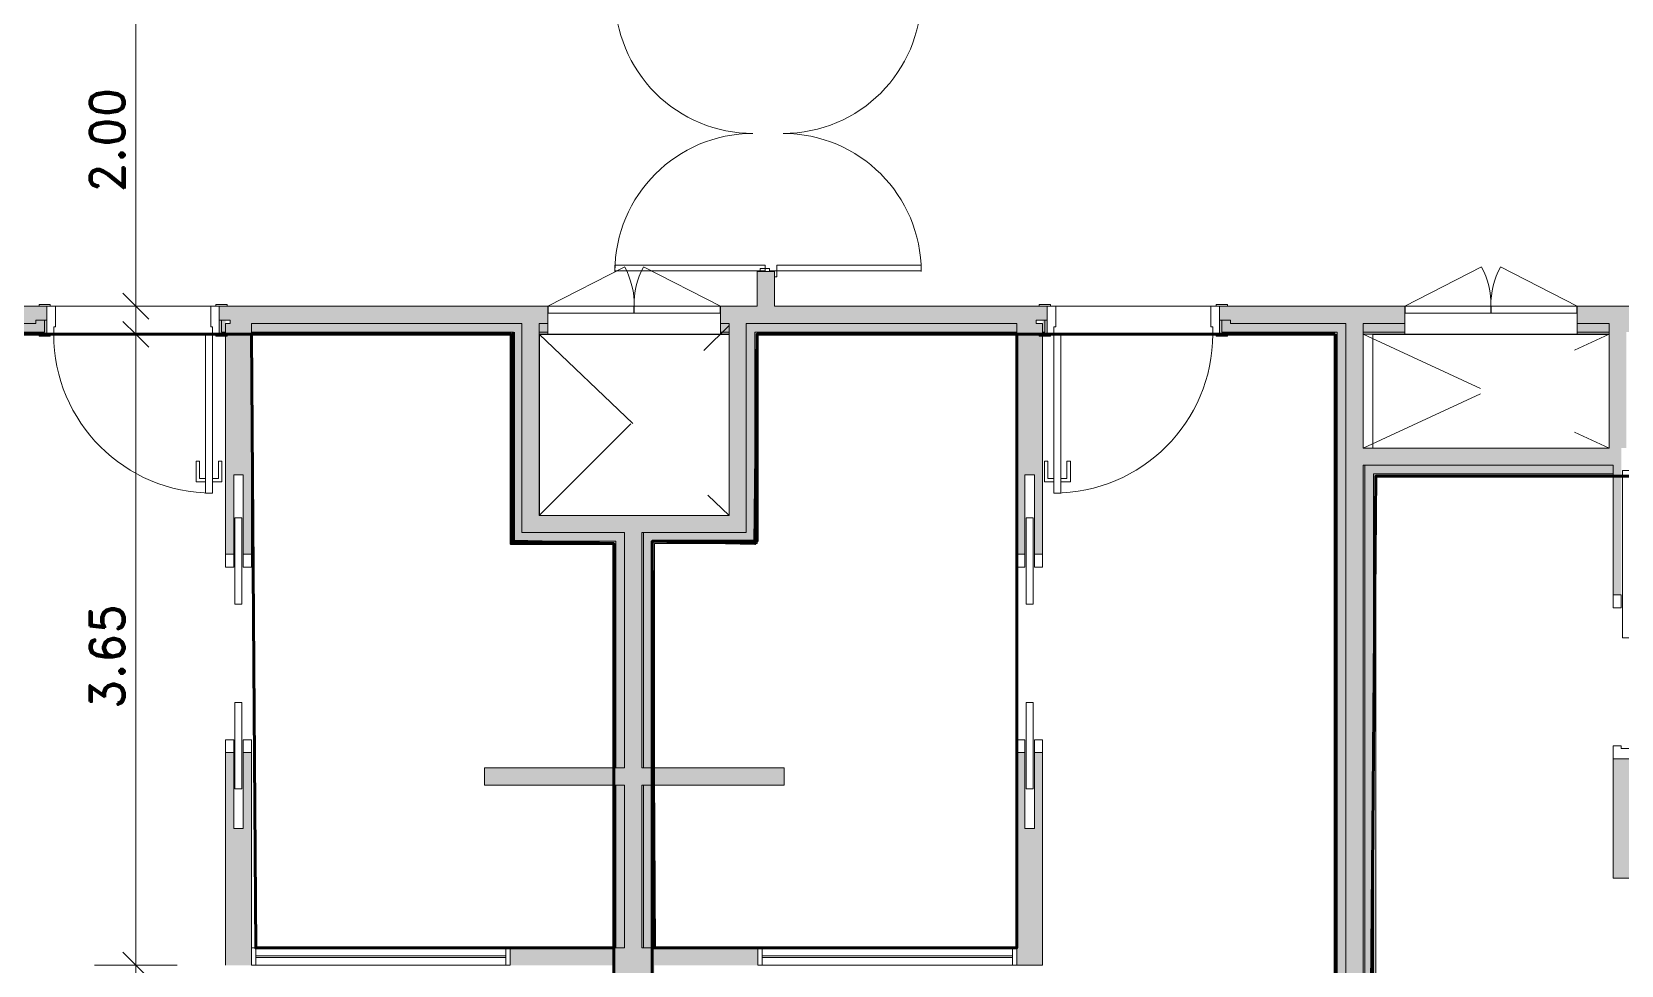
# Model space of a CAD drawing. Header units: metres. Extents: x -227.9 to -140, y 37.9 to 92.1.
# Drawn here: x -195.01 to -185.8, y 46.3 to 51.7 of the extents above; entities that cross this region are included whole.
import ezdxf

# ---------------------------------------------------------------- set-up
doc = ezdxf.new("R2010")
doc.units = ezdxf.units.M
doc.linetypes.add('JIS_02_0.7', pattern=[1.35, 0.75, -0.6])
for name, color, linetype, lineweight in [('A-ANNO-DIMS', 7, 'Continuous', 9), ('A-ANNO-DIMS-100', 7, 'Continuous', 9), ('A-DOOR', 7, 'Continuous', 5), ('A-FLOR', 7, 'Continuous', 5), ('A-GLAZ', 7, 'Continuous', 5), ('A-WALL', 7, 'Continuous', 5), ('A-WALL-PATT', 7, 'Continuous', 13), ('I-WALL', 7, 'Continuous', 5)]:
    doc.layers.add(name, color=color, linetype=linetype, lineweight=lineweight)
doc.layers.add('A-DETL', color=94, linetype='Continuous', lineweight=5, true_color=0x00a600)
doc.layers.add('Chambre', color=40, linetype='Continuous')
doc.layers.add('SDB', color=230, linetype='Continuous')
doc.styles.add('RomanD_B', font='', dxfattribs={"height": 0.2})
doc.styles.get('RomanD_B').set_extended_font_data('RomanD', bold=True)
doc.dimstyles.new('LAG-Romans_0_2', dxfattribs={"dimscale": 0.3048, "dimtxt": 0.200715, "dimasz": 0.492126, "dimexe": 0.787402, "dimexo": 0.0625, "dimgap": 0, "dimtad": 1, "dimrnd": 0.01, "dimzin": 0, "dimdsep": 46, "dimtxsty": 'RomanD_B', "dimblk1": 'OBLIQUE', "dimblk2": 'OBLIQUE', "dimsah": 1, "dimcen": 0.09, "dimdle": 0.656168, "dimazin": 0, "dimtfac": 1, "dimtdec": 4, "dimtix": 1, "dimtmove": 0, "dimatfit": 3, "dimfxl": 0.787402, "dimfxlon": 1, "dimtvp": 1, "dimtolj": 1, "dimtzin": 0, "dimarcsym": 2})

# ---------------------------------------------------------------- blocks, each defined once
blk = doc.blocks.new('LAG-C1030-PORTE-BAT 1 VANT-13PR_01 - LAG-C1030-PORTE-BAT 1 VANT-13PR_01_04F-90X210 CHAMBRE-15711706-MUC-LAG-PRO-PLA-ARC-TZN-N02-AG02Ec-Cote')
at = {"layer": 'A-DOOR'}
for p, q in [((0.2603, 0.9365), (0.2603, 0.8165)), ((0.3153, 0.9365), (0.2603, 0.9365)), ((0.3553, 1.0015), (0.3153, 1.0015)), ((0.3153, 1.0015), (0.3153, 0.0815)), ((0.3153, 0.9165), (0.3153, 0.9365)), ((0.3553, 0.0815), (0.3553, 1.0015)), ((0.4103, 0.9365), (0.3553, 0.9365)), ((0.3553, 0.9365), (0.3553, 0.9165)), ((0.4103, 0.8165), (0.4103, 0.9365)), ((0.2803, 0.8165), (0.2803, 0.9165)), ((0.2803, 0.9165), (0.3153, 0.9165)), ((0.3553, 0.9165), (0.3903, 0.9165)), ((0.3903, 0.9165), (0.3903, 0.8165)), ((0.2603, 0.8165), (0.2803, 0.8165)), ((0.3903, 0.8165), (0.4103, 0.8165)), ((0.3153, 0.0815), (0.3553, 0.0815))]:
    blk.add_line(p, q, dxfattribs=at)
at = {"layer": 'A-DOOR', "color": 9, "true_color": 0xc0c0c0}
for p, q in [((-0.5847, 0.0915), (-0.6497, 0.0915)), ((-0.6497, 0.0915), (-0.6497, 0.0815)), ((-0.6497, 0.0815), (-0.5847, 0.0815)), ((-0.6047, 0.0815), (-0.6047, -0.0815)), ((-0.5647, 0.0815), (-0.6047, 0.0815)), ((-0.5847, 0.0815), (-0.5847, 0.0915)), ((-0.5647, 0.0376), (-0.5647, 0.0815)), ((-0.5547, 0.0376), (-0.5647, 0.0376)), ((-0.5547, -0.0815), (-0.5547, 0.0376)), ((0.3553, 0.0376), (0.3453, 0.0376)), ((0.3453, 0.0376), (0.3453, -0.0815)), ((0.3953, 0.0815), (0.3553, 0.0815)), ((0.3553, 0.0815), (0.3553, 0.0376)), ((0.3753, 0.0915), (0.3753, 0.0815)), ((0.4403, 0.0915), (0.3753, 0.0915)), ((0.3753, 0.0815), (0.4403, 0.0815)), ((0.3953, -0.0815), (0.3953, 0.0815)), ((0.4403, 0.0815), (0.4403, 0.0915)), ((-0.5847, -0.0815), (-0.6497, -0.0815)), ((-0.6497, -0.0815), (-0.6497, -0.0915)), ((-0.6497, -0.0915), (-0.5847, -0.0915)), ((-0.6047, -0.0815), (-0.5547, -0.0815)), ((-0.5847, -0.0915), (-0.5847, -0.0815)), ((0.3453, -0.0815), (0.3953, -0.0815)), ((0.3753, -0.0815), (0.3753, -0.0915)), ((0.4403, -0.0815), (0.3753, -0.0815)), ((0.3753, -0.0915), (0.4403, -0.0915)), ((0.4403, -0.0915), (0.4403, -0.0815))]:
    blk.add_line(p, q, dxfattribs=at)
at = {"layer": 'A-DOOR'}
blk.add_arc((0.3553, 0.0815), 0.92, 90, 180, dxfattribs=at)
blk = doc.blocks.new('LAG-C1030-PORTE-BAT 1 VANT-13PR_01 - LAG-C1030-PORTE-BAT 1 VANT-13PR_01_04F-90X210 CHAMBRE-15711705-MUC-LAG-PRO-PLA-ARC-TZN-N02-AG02Ec-Cote')
at = {"layer": 'A-DOOR', "color": 9, "true_color": 0xc0c0c0}
for p, q in [((-0.6497, 0.0815), (-0.6497, 0.0915)), ((-0.6497, 0.0915), (-0.5847, 0.0915)), ((-0.5847, 0.0815), (-0.6497, 0.0815)), ((-0.6047, 0.0815), (-0.5547, 0.0815)), ((-0.6047, -0.0815), (-0.6047, 0.0815)), ((-0.5847, 0.0915), (-0.5847, 0.0815)), ((-0.5547, 0.0815), (-0.5547, -0.0376)), ((0.3453, 0.0815), (0.3953, 0.0815)), ((0.3453, -0.0376), (0.3453, 0.0815)), ((0.3753, 0.0915), (0.4403, 0.0915)), ((0.3753, 0.0815), (0.3753, 0.0915)), ((0.4403, 0.0815), (0.3753, 0.0815)), ((0.3953, 0.0815), (0.3953, -0.0815)), ((0.4403, 0.0915), (0.4403, 0.0815)), ((-0.6497, -0.0915), (-0.6497, -0.0815)), ((-0.6497, -0.0815), (-0.5847, -0.0815)), ((-0.5847, -0.0915), (-0.6497, -0.0915)), ((-0.5647, -0.0815), (-0.6047, -0.0815)), ((-0.5847, -0.0815), (-0.5847, -0.0915)), ((-0.5647, -0.0376), (-0.5647, -0.0815)), ((-0.5547, -0.0376), (-0.5647, -0.0376)), ((0.3553, -0.0376), (0.3453, -0.0376)), ((0.3553, -0.0815), (0.3553, -0.0376)), ((0.3953, -0.0815), (0.3553, -0.0815)), ((0.3753, -0.0815), (0.4403, -0.0815)), ((0.3753, -0.0915), (0.3753, -0.0815)), ((0.4403, -0.0915), (0.3753, -0.0915)), ((0.4403, -0.0815), (0.4403, -0.0915))]:
    blk.add_line(p, q, dxfattribs=at)
at = {"layer": 'A-DOOR'}
for p, q in [((0.3153, -0.0815), (0.3553, -0.0815)), ((0.3153, -1.0015), (0.3153, -0.0815)), ((0.3553, -0.0815), (0.3553, -1.0015)), ((0.2603, -0.8165), (0.2803, -0.8165)), ((0.2603, -0.9365), (0.2603, -0.8165)), ((0.2803, -0.8165), (0.2803, -0.9165)), ((0.3903, -0.8165), (0.4103, -0.8165)), ((0.3903, -0.9165), (0.3903, -0.8165)), ((0.4103, -0.8165), (0.4103, -0.9365)), ((0.2803, -0.9165), (0.3153, -0.9165)), ((0.3153, -0.9165), (0.3153, -0.9365)), ((0.3553, -0.9165), (0.3903, -0.9165)), ((0.3553, -0.9365), (0.3553, -0.9165)), ((0.3153, -0.9365), (0.2603, -0.9365)), ((0.3553, -1.0015), (0.3153, -1.0015)), ((0.4103, -0.9365), (0.3553, -0.9365))]:
    blk.add_line(p, q, dxfattribs=at)
blk.add_arc((0.3553, -0.0815), 0.92, 180, 270, dxfattribs=at)
blk = doc.blocks.new('LAG-C1030-PORTE-VEV 2 VANT-13PR_03 - LAG-C1030-PORTE-VEV 2 VANT-13PR_03_01F -160X210-11490820-MUC-LAG-PRO-PLA-ARC-TZN-N02-AG02Ec-Cote')
at = {"layer": 'A-DOOR'}
for p, q in [((-1.5822, 0.439), (-1.6147, 0.439)), ((-1.6147, 0.439), (-1.6147, -0.3985)), ((-1.6147, 0.439), (-1.6147, -0.3985)), ((-1.5822, 0.439), (-1.6147, 0.439)), ((-1.5822, -0.3985), (-1.5822, 0.439)), ((-1.5822, -0.3985), (-1.5822, 0.439)), ((-0.0247, 0.439), (-0.0572, 0.439)), ((-0.0572, 0.439), (-0.0572, -0.3985)), ((-0.0572, 0.439), (-0.0572, -0.3985)), ((-0.0247, 0.439), (-0.0572, 0.439)), ((-0.0247, -0.3985), (-0.0247, 0.439)), ((-0.0247, -0.3985), (-0.0247, 0.439)), ((-1.6147, -0.3985), (-1.5822, -0.3985)), ((-1.6147, -0.3985), (-1.5822, -0.3985)), ((-0.0572, -0.3985), (-0.0247, -0.3985)), ((-0.0572, -0.3985), (-0.0247, -0.3985)), ((-1.5822, -0.466), (-1.6147, -0.466)), ((-1.6147, -0.466), (-1.6147, -1.336)), ((-1.6147, -1.336), (-1.6147, -0.466)), ((-1.5822, -1.336), (-1.5822, -0.466)), ((-1.5822, -0.466), (-1.5822, -1.336)), ((-0.0247, -0.466), (-0.0572, -0.466)), ((-0.0572, -0.466), (-0.0572, -1.336)), ((-0.0572, -1.336), (-0.0572, -0.466)), ((-0.0247, -1.336), (-0.0247, -0.466)), ((-0.0247, -0.466), (-0.0247, -1.336)), ((-1.6147, -1.336), (-1.5822, -1.336)), ((-0.0572, -1.336), (-0.0247, -1.336))]:
    blk.add_line(p, q, dxfattribs=at)
at = {"layer": 'A-DOOR', "color": 9, "true_color": 0xc0c0c0}
for p, q in [((-1.6497, -0.3985), (-1.6497, -0.411)), ((-1.6147, -0.3985), (-1.6497, -0.3985)), ((-1.6497, -0.411), (-1.6197, -0.411)), ((-1.6197, -0.411), (-1.6197, -0.4935)), ((-1.6147, -0.441), (-1.6147, -0.3985)), ((-1.6022, -0.441), (-1.6147, -0.441)), ((-1.6022, -0.4935), (-1.6022, -0.441)), ((-0.0372, -0.441), (-0.0372, -0.4935)), ((-0.0247, -0.441), (-0.0372, -0.441)), ((0.0103, -0.3985), (-0.0247, -0.3985)), ((-0.0247, -0.3985), (-0.0247, -0.441)), ((-0.0197, -0.4935), (-0.0197, -0.411)), ((-0.0197, -0.411), (0.0103, -0.411)), ((0.0103, -0.411), (0.0103, -0.3985)), ((-1.6197, -0.4935), (-1.6022, -0.4935)), ((-0.0372, -0.4935), (-0.0197, -0.4935))]:
    blk.add_line(p, q, dxfattribs=at)
at = {"layer": 'A-DOOR'}
for centre, start, end in [((-1.6197, -0.361), 360, 90), ((-0.0197, -0.361), 90, 180), ((-1.6197, -0.536), 270, 0), ((-0.0197, -0.536), 180, 270)]:
    blk.add_arc(centre, 0.8, start, end, dxfattribs=at)
blk = doc.blocks.new('LAG-C1030-PORTE-INST-13PR_05_02F - LAG-C1030-PORTE-INST-13PR_05_02F-100x166-15159836-MUC-LAG-PRO-PLA-ARC-TZN-N02-AG02Ec-Cote')
at = {"layer": 'A-DOOR', "color": 9, "true_color": 0xc0c0c0}
for p, q in [((-0.5, -0.0815), (-0.0545, -0.3085)), ((0.5, -0.0815), (0.0545, -0.3085))]:
    blk.add_line(p, q, dxfattribs=at)
at = {"layer": 'A-DOOR', "color": 9, "lineweight": 9, "true_color": 0xc0c0c0}
for p, q in [((-0.498, -0.0415), (-0.001, -0.0415)), ((-0.498, -0.0815), (-0.498, -0.0415)), ((-0.001, -0.0815), (-0.498, -0.0815)), ((-0.001, -0.0415), (-0.001, -0.0815)), ((0.001, -0.0415), (0.498, -0.0415)), ((0.001, -0.0815), (0.001, -0.0415)), ((0.498, -0.0815), (0.001, -0.0815)), ((0.498, -0.0415), (0.498, -0.0815))]:
    blk.add_line(p, q, dxfattribs=at)
at = {"layer": 'A-DOOR', "color": 9, "true_color": 0xc0c0c0}
for centre, start, end in [((-0.4544, -0.0924), 331.62051, 1.37949), ((0.4544, -0.0924), 178.62051, 208.37949)]:
    blk.add_arc(centre, 0.4546, start, end, dxfattribs=at)
blk = doc.blocks.new('LAG-C1030-PORTE-COUL DEUX BATTANTS-13PR_07 - LAG-C1030-PORTE-COUL DEUX BATTANTS-13PR_07_01F -100x210-15723468-MUC-LAG-PRO-PLA-ARC-TZN-N02-AG02Ec-Cote')
at = {"layer": 'A-DOOR'}
for p, q in [((-0.19, 0.02), (-0.69, 0.02)), ((-0.69, 0.02), (-0.69, -0.02)), ((-0.19, -0.02), (-0.19, 0.02)), ((0.38, 0.02), (0.38, -0.02)), ((0.88, 0.02), (0.38, 0.02)), ((0.88, -0.02), (0.88, 0.02)), ((-0.69, -0.02), (-0.19, -0.02)), ((0.38, -0.02), (0.88, -0.02))]:
    blk.add_line(p, q, dxfattribs=at)
at = {"layer": 'A-DOOR', "color": 9, "true_color": 0xc0c0c0}
for p, q in [((-0.405, 0.075), (-0.48, 0.075)), ((-0.48, 0.075), (-0.48, 0.0275)), ((-0.48, 0.0275), (-0.405, 0.0275)), ((-0.405, 0.0275), (-0.405, 0.075)), ((0.67, 0.075), (0.595, 0.075)), ((0.595, 0.075), (0.595, 0.0275)), ((0.595, 0.0275), (0.67, 0.0275)), ((0.67, 0.0275), (0.67, 0.075)), ((-0.405, -0.0275), (-0.48, -0.0275)), ((-0.48, -0.0275), (-0.48, -0.075)), ((-0.48, -0.075), (-0.405, -0.075)), ((-0.405, -0.075), (-0.405, -0.0275)), ((0.67, -0.0275), (0.595, -0.0275)), ((0.595, -0.0275), (0.595, -0.075)), ((0.595, -0.075), (0.67, -0.075)), ((0.67, -0.075), (0.67, -0.0275))]:
    blk.add_line(p, q, dxfattribs=at)
blk = doc.blocks.new('LAG-C1030-PORTE-COUL DEUX BATTANTS-13PR_07 - LAG-C1030-PORTE-COUL DEUX BATTANTS-13PR_07_01F -100x210-15723466-MUC-LAG-PRO-PLA-ARC-TZN-N02-AG02Ec-Cote')
at = {"layer": 'A-DOOR'}
for p, q in [((-0.69, 0.02), (-0.19, 0.02)), ((-0.69, -0.02), (-0.69, 0.02)), ((-0.19, 0.02), (-0.19, -0.02)), ((0.38, 0.02), (0.88, 0.02)), ((0.38, -0.02), (0.38, 0.02)), ((0.88, 0.02), (0.88, -0.02)), ((-0.19, -0.02), (-0.69, -0.02)), ((0.88, -0.02), (0.38, -0.02))]:
    blk.add_line(p, q, dxfattribs=at)
at = {"layer": 'A-DOOR', "color": 9, "true_color": 0xc0c0c0}
for p, q in [((-0.48, 0.075), (-0.405, 0.075)), ((-0.48, 0.0275), (-0.48, 0.075)), ((-0.405, 0.0275), (-0.48, 0.0275)), ((-0.405, 0.075), (-0.405, 0.0275)), ((0.595, 0.075), (0.67, 0.075)), ((0.595, 0.0275), (0.595, 0.075)), ((0.67, 0.0275), (0.595, 0.0275)), ((0.67, 0.075), (0.67, 0.0275)), ((-0.48, -0.0275), (-0.405, -0.0275)), ((-0.48, -0.075), (-0.48, -0.0275)), ((-0.405, -0.075), (-0.48, -0.075)), ((-0.405, -0.0275), (-0.405, -0.075)), ((0.595, -0.0275), (0.67, -0.0275)), ((0.595, -0.075), (0.595, -0.0275)), ((0.67, -0.075), (0.595, -0.075)), ((0.67, -0.0275), (0.67, -0.075))]:
    blk.add_line(p, q, dxfattribs=at)
blk = doc.blocks.new('LAG-C1030-PORTE-COULISSANTE-COUL-13PR_06 - LAG-C1030-PORTE-COULISSANTE-COUL-13PR_06_04 F-80x210-15716893-MUC-LAG-PRO-PLA-ARC-TZN-N02-AG02Ec-Cote')
at = {"layer": 'A-DOOR', "lineweight": 9}
for p, q in [((-1.1, 0.02), (-0.13, 0.02)), ((-1.1, -0.02), (-1.1, 0.02)), ((-0.13, 0.02), (-0.13, -0.02)), ((-0.13, -0.02), (-1.1, -0.02))]:
    blk.add_line(p, q, dxfattribs=at)
at = {"layer": 'A-DOOR', "color": 9, "true_color": 0xc0c0c0}
for p, q in [((-0.38, 0.075), (-0.305, 0.075)), ((-0.38, 0.0275), (-0.38, 0.075)), ((-0.305, 0.0275), (-0.38, 0.0275)), ((-0.305, 0.075), (-0.305, 0.0275)), ((0.495, 0.075), (0.57, 0.075)), ((0.495, 0.0275), (0.495, 0.075)), ((0.51, 0.0275), (0.495, 0.0275)), ((0.51, -0.0275), (0.51, 0.0275)), ((0.57, 0.075), (0.57, -0.075)), ((-0.38, -0.0275), (-0.305, -0.0275)), ((-0.38, -0.075), (-0.38, -0.0275)), ((-0.305, -0.075), (-0.38, -0.075)), ((-0.305, -0.0275), (-0.305, -0.075)), ((0.495, -0.075), (0.495, -0.0275)), ((0.495, -0.0275), (0.51, -0.0275)), ((0.57, -0.075), (0.495, -0.075))]:
    blk.add_line(p, q, dxfattribs=at)
blk = doc.blocks.new('LAG-C1020-FENÊTRE-12FT-22-03 - LAG-C1020-FENÊTRE-12FT-22-03-01-13182799-MUC-LAG-PRO-PLA-ARC-TZN-N02-AG02Ec-Cote')
at = {"layer": 'A-GLAZ', "lineweight": 13}
for p, q in [((-2.725, 0.05), (-2.75, 0.05)), ((-2.725, -0.05), (-2.725, 0.05)), ((-1.275, 0.005), (-2.725, 0.005)), ((-2.725, 0.005), (-2.725, -0.005)), ((-1.25, 0.05), (-1.275, 0.05)), ((-1.275, 0.05), (-1.275, -0.05)), ((-1.275, -0.005), (-1.275, 0.005)), ((-2.75, -0.05), (-2.725, -0.05)), ((-2.725, -0.005), (-1.275, -0.005)), ((-1.275, -0.05), (-1.25, -0.05))]:
    blk.add_line(p, q, dxfattribs=at)
at = {"layer": 'A-GLAZ'}
for p, q in [((-2.725, 0.05), (-1.275, 0.05)), ((-1.275, -0.05), (-2.725, -0.05))]:
    blk.add_line(p, q, dxfattribs=at)
blk = doc.blocks.new('DIMBLOCK127-MUC-LAG-PRO-PLA-ARC-TZN-N02-AG02Ec-Cote')
at = {"layer": 'A-ANNO-DIMS-100', "transparency": 16777216}
for p, q in [((-194.4115, 49.9135), (-194.4115, 52.3146)), ((-194.6515, 52.1146), (-194.1715, 52.1146)), ((-194.4115, 52.1146), (-194.6515, 52.1146)), ((-194.6515, 50.1135), (-194.1715, 50.1135)), ((-194.4115, 50.1135), (-194.6515, 50.1135))]:
    blk.add_line(p, q, dxfattribs=at)
at = {"layer": 'A-ANNO-DIMS-100', "lineweight": 25, "transparency": 16777216}
for p, q in [((-194.4115, 52.1146), (-194.4865, 52.1896)), ((-194.4115, 52.1146), (-194.3365, 52.0396)), ((-194.4115, 50.1135), (-194.4865, 50.1885)), ((-194.4115, 50.1135), (-194.3365, 50.0385))]:
    blk.add_line(p, q, dxfattribs=at)
at = {"layer": 'A-ANNO-DIMS-100', "color": 0, "transparency": 16777216, "insert": (-194.6771, 50.7705), "char_height": 0.2, "width": 0.824475, "attachment_point": 1, "rotation": 90, "line_spacing_factor": 1.146391, "style": 'RomanD_B'}
blk.add_mtext('2.00', dxfattribs=at)
blk = doc.blocks.new('_Oblique')
at = {"color": 0, "linetype": 'ByBlock', "lineweight": -2}
blk.add_line((-0.5, -0.5), (0.5, 0.5), dxfattribs=at)
blk = doc.blocks.new('DIMBLOCK128-MUC-LAG-PRO-PLA-ARC-TZN-N02-AG02Ec-Cote')
at = {"layer": 'A-ANNO-DIMS-100', "lineweight": 25, "transparency": 16777216}
for p, q in [((-194.4115, 46.2956), (-194.4865, 46.3706)), ((-194.4115, 46.2956), (-194.3365, 46.2206)), ((-194.4115, 40.4697), (-194.4865, 40.5447)), ((-194.4115, 40.4697), (-194.3365, 40.3947))]:
    blk.add_line(p, q, dxfattribs=at)
at = {"layer": 'A-ANNO-DIMS-100', "transparency": 16777216}
for p, q in [((-194.1715, 46.2956), (-194.6515, 46.2956)), ((-194.4115, 40.2697), (-194.4115, 46.2956)), ((-194.4115, 46.2956), (-194.1715, 46.2956)), ((-194.6515, 40.4697), (-194.1715, 40.4697)), ((-194.4115, 40.4697), (-194.6515, 40.4697))]:
    blk.add_line(p, q, dxfattribs=at)
at = {"layer": 'A-ANNO-DIMS-100', "color": 0, "transparency": 16777216, "insert": (-194.6771, 43.0391), "char_height": 0.2, "width": 0.824475, "attachment_point": 1, "rotation": 90, "line_spacing_factor": 1.146391, "style": 'RomanD_B'}
blk.add_mtext('5.83', dxfattribs=at)
blk = doc.blocks.new('DIMBLOCK129-MUC-LAG-PRO-PLA-ARC-TZN-N02-AG02Ec-Cote')
at = {"layer": 'A-ANNO-DIMS-100', "transparency": 16777216}
for p, q in [((-194.4115, 46.2956), (-194.4115, 50.1505)), ((-194.6515, 49.9505), (-194.1715, 49.9505)), ((-194.4115, 49.9505), (-194.6515, 49.9505)), ((-194.1715, 46.2956), (-194.6515, 46.2956)), ((-194.4115, 46.2956), (-194.1715, 46.2956))]:
    blk.add_line(p, q, dxfattribs=at)
at = {"layer": 'A-ANNO-DIMS-100', "lineweight": 25, "transparency": 16777216}
for p, q in [((-194.4115, 49.9505), (-194.4865, 50.0255)), ((-194.4115, 49.9505), (-194.3365, 49.8755)), ((-194.4115, 46.2956), (-194.4865, 46.3706)), ((-194.4115, 46.2956), (-194.3365, 46.2206))]:
    blk.add_line(p, q, dxfattribs=at)
at = {"layer": 'A-ANNO-DIMS-100', "color": 0, "transparency": 16777216, "insert": (-194.6771, 47.7795), "char_height": 0.2, "width": 0.824475, "attachment_point": 1, "rotation": 90, "line_spacing_factor": 1.146391, "style": 'RomanD_B'}
blk.add_mtext('3.65', dxfattribs=at)

msp = doc.modelspace()

# ---------------------------------------------------------------- hatches: boundary and pattern name
at = {"layer": 'A-WALL-PATT', "lineweight": 5, "true_color": 0xaaaaaa}
h = msp.add_hatch(color=253, dxfattribs=at)
h.paths.add_polyline_path([(-187.2874, 42.2678), (-187.2874, 42.4146), (-187.2974, 42.4146), (-187.2974, 42.2678)])
h.paths.add_polyline_path([(-187.2874, 42.5646), (-187.2874, 49.1916), (-187.2974, 49.1916), (-187.2974, 42.5646)])
h = msp.add_hatch(color=253, dxfattribs=at)
h.paths.add_polyline_path([(-191.4682, 42.0678), (-191.4682, 46.2956), (-191.4782, 46.2956), (-191.4782, 42.0678)])
h.paths.add_polyline_path([(-191.4682, 46.3956), (-191.4682, 47.3386), (-191.4782, 47.3386), (-191.4782, 46.3956), (-191.4742, 46.3956)])
h.paths.add_polyline_path([(-191.4682, 47.4386), (-191.4682, 48.8016), (-191.4782, 48.8016), (-191.4782, 47.4386), (-191.4742, 47.4386)])
at = {"layer": 'I-WALL', "true_color": 0xaaaaaa}
h = msp.add_hatch(color=253, dxfattribs=at)
h.paths.add_polyline_path([(-190.7091, 50.1135), (-190.7091, 50.3141), (-190.8091, 50.3141), (-190.8091, 50.1135), (-190.7591, 50.1135)])
h.paths.add_polyline_path([(-190.7916, 51.9141), (-190.7091, 51.9141), (-190.7091, 52.1146), (-190.8091, 52.1146), (-190.8091, 51.9141)])
h = msp.add_hatch(color=253, dxfattribs=at)
h.paths.add_polyline_path([(-180.7845, 50.0135), (-180.6195, 50.0135), (-180.6195, 50.1135), (-181.7555, 50.1135), (-181.7555, 50.032), (-181.6925, 50.032), (-181.6925, 50.0135), (-181.5974, 50.0135)])
h.paths.add_polyline_path([(-183.5581, 50.0135), (-182.8185, 50.0135), (-182.8185, 50.032), (-182.7555, 50.032), (-182.7555, 50.1135), (-186.0567, 50.1135), (-186.0567, 50.0135), (-184.0736, 50.0135)])
h.paths.add_polyline_path([(-187.2974, 50.0135), (-187.0567, 50.0135), (-187.0567, 50.1135), (-188.1295, 50.1135), (-188.1295, 50.032), (-188.0665, 50.032), (-188.0665, 50.0135), (-187.3628, 50.0135)])
h.paths.add_polyline_path([(-189.1925, 50.0135), (-189.1925, 50.032), (-189.1295, 50.032), (-189.1295, 50.1135), (-191.023, 50.1135), (-191.023, 50.0135), (-189.3053, 50.0135)])
h.paths.add_polyline_path([(-192.2965, 50.0135), (-192.023, 50.0135), (-192.023, 50.1135), (-193.927, 50.1135), (-193.927, 50.032), (-193.864, 50.032), (-193.864, 50.0135), (-193.7413, 50.0135)])
h.paths.add_polyline_path([(-195.5792, 50.0135), (-194.99, 50.0135), (-194.99, 50.032), (-194.927, 50.032), (-194.927, 50.1135), (-195.5792, 50.1135), (-195.5792, 50.032)])
h = msp.add_hatch(color=253, dxfattribs=at)
h.paths.add_polyline_path([(-180.6955, 49.9635), (-180.6955, 50.0135), (-181.5974, 50.0135), (-181.5974, 49.9635), (-180.7845, 49.9635)])
h.paths.add_polyline_path([(-183.5581, 49.9635), (-183.5581, 50.0135), (-184.5981, 50.0135), (-184.5981, 49.9635), (-184.0736, 49.9635)])
h.paths.add_polyline_path([(-181.7425, 49.9635), (-181.6974, 49.9635), (-181.6974, 50.032), (-181.7425, 50.032)])
h.paths.add_polyline_path([(-183.4581, 49.9635), (-182.7685, 49.9635), (-182.7685, 50.032), (-182.8185, 50.032), (-182.8185, 50.0135), (-183.4581, 50.0135)])
h.paths.add_polyline_path([(-184.6981, 49.9635), (-184.6981, 50.0135), (-185.7711, 50.0135), (-185.7711, 49.9635), (-185.7182, 49.9635)])
h.paths.add_polyline_path([(-186.0567, 49.9635), (-185.8711, 49.9635), (-185.8711, 50.0135), (-186.0567, 50.0135)])
h.paths.add_polyline_path([(-187.0567, 49.9635), (-187.0567, 50.0135), (-187.2974, 50.0135), (-187.2974, 49.9635)])
h.paths.add_polyline_path([(-187.3974, 49.9635), (-187.3974, 50.0135), (-188.0665, 50.0135), (-188.0665, 50.032), (-188.1165, 50.032), (-188.1165, 49.9635), (-187.4474, 49.9635)])
h.paths.add_polyline_path([(-189.1425, 49.9635), (-189.1425, 50.032), (-189.1553, 50.032), (-189.1553, 49.9635)])
h.paths.add_polyline_path([(-189.3053, 49.9635), (-189.3053, 50.0135), (-190.873, 50.0135), (-190.873, 49.9635), (-189.8297, 49.9635)])
h.paths.add_polyline_path([(-191.023, 49.9635), (-190.973, 49.9635), (-190.973, 50.0135), (-191.023, 50.0135)])
h.paths.add_polyline_path([(-192.073, 49.9635), (-192.023, 49.9635), (-192.023, 50.0135), (-192.073, 50.0135)])
h.paths.add_polyline_path([(-192.2965, 49.9635), (-192.173, 49.9635), (-192.173, 50.0135), (-193.7413, 50.0135), (-193.7413, 49.9635)])
h.paths.add_polyline_path([(-194.94, 49.9635), (-194.94, 50.032), (-194.99, 50.032), (-194.99, 50.0135), (-195.5792, 50.0135), (-195.5792, 49.9635)])
h.paths.add_polyline_path([(-193.914, 49.9635), (-193.8913, 49.9635), (-193.8913, 50.032), (-193.914, 50.032)])
h = msp.add_hatch(color=253, dxfattribs=at)
h.paths.add_polyline_path([(-180.7845, 49.9505), (-180.6955, 49.9505), (-180.6955, 49.9635), (-181.5974, 49.9635), (-181.5974, 49.9505)])
h.paths.add_polyline_path([(-181.7555, 49.9505), (-181.6974, 49.9505), (-181.6974, 49.9635), (-181.7425, 49.9635), (-181.7425, 50.032), (-181.7555, 50.032), (-181.7555, 49.9944)])
h.paths.add_polyline_path([(-184.0736, 49.9505), (-183.5581, 49.9505), (-183.5581, 49.9635), (-184.5981, 49.9635), (-184.5981, 49.9505)])
h.paths.add_polyline_path([(-183.4581, 49.9505), (-182.7555, 49.9505), (-182.7555, 50.032), (-182.7685, 50.032), (-182.7685, 49.9635), (-183.4581, 49.9635)])
h.paths.add_polyline_path([(-185.7211, 49.9505), (-184.6981, 49.9505), (-184.6981, 49.9635), (-185.7211, 49.9635)])
h.paths.add_polyline_path([(-185.8711, 49.9505), (-185.8711, 49.9635), (-186.0567, 49.9635), (-186.0567, 49.9505)])
h.paths.add_polyline_path([(-189.8297, 49.9505), (-189.3053, 49.9505), (-189.3053, 49.9635), (-190.823, 49.9635), (-190.823, 49.9505), (-190.652, 49.9505)])
h.paths.add_polyline_path([(-188.0845, 49.9505), (-187.4474, 49.9505), (-187.4474, 49.9635), (-188.1165, 49.9635), (-188.1165, 50.032), (-188.1295, 50.032), (-188.1295, 49.9505)])
h.paths.add_polyline_path([(-189.1553, 49.9505), (-189.1295, 49.9505), (-189.1295, 50.032), (-189.1425, 50.032), (-189.1425, 49.9635), (-189.1553, 49.9635)])
h.paths.add_polyline_path([(-187.2974, 49.9505), (-187.0567, 49.9505), (-187.0567, 49.9635), (-187.2974, 49.9635)])
h.paths.add_polyline_path([(-190.973, 49.9505), (-190.973, 49.9635), (-191.023, 49.9635), (-191.023, 49.9505)])
h.paths.add_polyline_path([(-193.927, 49.9505), (-193.8913, 49.9505), (-193.8913, 49.9635), (-193.914, 49.9635), (-193.914, 50.032), (-193.927, 50.032), (-193.927, 49.9944)])
h.paths.add_polyline_path([(-192.223, 49.9505), (-192.223, 49.9635), (-193.7413, 49.9635), (-193.7413, 49.9505), (-192.236, 49.9505)])
h.paths.add_polyline_path([(-192.073, 49.9505), (-192.023, 49.9505), (-192.023, 49.9635), (-192.073, 49.9635)])
h.paths.add_polyline_path([(-194.972, 49.9505), (-194.927, 49.9505), (-194.927, 50.032), (-194.94, 50.032), (-194.94, 49.9635), (-195.5792, 49.9635), (-195.5792, 49.9505)])
h = msp.add_hatch(color=253, dxfattribs=at)
h.paths.add_polyline_path([(-193.8913, 46.2956), (-193.7413, 46.2956), (-193.7413, 47.5271), (-193.7888, 47.5271), (-193.7888, 47.0871), (-193.8438, 47.0871), (-193.8438, 47.5271), (-193.8913, 47.5271), (-193.8913, 46.7105)])
h.paths.add_polyline_path([(-193.7888, 48.6771), (-193.7413, 48.6771), (-193.7413, 50.0135), (-193.8913, 50.0135), (-193.8913, 49.9505), (-193.882, 49.9505), (-193.882, 49.9405), (-193.8913, 49.9405), (-193.8913, 48.6771), (-193.8438, 48.6771), (-193.8438, 49.1371), (-193.7888, 49.1371), (-193.7888, 48.8538)])
for points in [[(-192.223, 48.7386), (-192.223, 49.9505), (-192.236, 49.9505), (-192.236, 48.7386)], [(-192.223, 48.7516), (-192.173, 48.7516), (-192.173, 49.9635), (-192.223, 49.9635), (-192.223, 48.8538)], [(-192.073, 48.8016), (-192.073, 50.0135), (-192.173, 50.0135), (-192.173, 48.8016)], [(-190.873, 48.9016), (-190.873, 50.0135), (-190.973, 50.0135), (-190.973, 48.9016)], [(-190.873, 48.8016), (-190.823, 48.8016), (-190.823, 49.9635), (-190.873, 49.9635), (-190.873, 48.8538)], [(-190.823, 48.7516), (-190.81, 48.7516), (-190.81, 49.9505), (-190.823, 49.9505), (-190.823, 48.8016)], [(-187.4604, 49.1416), (-187.4474, 49.1416), (-187.4474, 49.9505), (-187.4604, 49.9505), (-187.4604, 49.1916)], [(-187.4474, 49.1916), (-187.3974, 49.1916), (-187.3974, 49.9635), (-187.4474, 49.9635), (-187.4474, 49.2916)], [(-187.3628, 49.2916), (-187.2974, 49.2916), (-187.2974, 50.0135), (-187.3974, 50.0135), (-187.3974, 49.2916)], [(-185.8017, 49.2916), (-185.7711, 49.2916), (-185.7711, 50.0135), (-185.8711, 50.0135), (-185.8711, 49.2916)], [(-185.8492, 49.1916), (-185.8017, 49.1916), (-185.8017, 49.2916), (-187.3974, 49.2916), (-187.3974, 49.1916), (-186.5405, 49.1916)], [(-187.4604, 42.2678), (-187.4474, 42.2678), (-187.4474, 49.1286), (-187.4604, 49.1286), (-187.4604, 43.4957)], [(-187.4474, 42.2678), (-187.3974, 42.2678), (-187.3974, 49.1416), (-187.4474, 49.1416), (-187.4474, 43.4957)], [(-187.2974, 42.2678), (-187.2974, 49.1916), (-187.3974, 49.1916), (-187.3974, 42.2678), (-187.3628, 42.2678)], [(-190.873, 48.8016), (-190.873, 48.9016), (-192.073, 48.9016), (-192.073, 48.8016), (-191.4682, 48.8016)], [(-191.4782, 42.0678), (-191.4782, 48.8016), (-191.5782, 48.8016), (-191.5782, 42.0678)], [(-191.5782, 47.3386), (-191.5782, 47.4386), (-192.3906, 47.4386), (-192.3906, 47.3386), (-191.6282, 47.3386)], [(-191.4182, 47.3386), (-190.6532, 47.3386), (-190.6532, 47.4386), (-191.4782, 47.4386), (-191.4782, 47.3386), (-191.4682, 47.3386)], [(-191.6282, 46.2956), (-191.5782, 46.2956), (-191.5782, 46.3956), (-192.2413, 46.3956), (-192.2413, 46.2956), (-191.6412, 46.2956)], [(-191.4182, 46.2956), (-190.8053, 46.2956), (-190.8053, 46.3956), (-191.4782, 46.3956), (-191.4782, 46.2956), (-191.4682, 46.2956)]]:
    msp.add_hatch(color=253, dxfattribs=at).paths.add_polyline_path(points)
h = msp.add_hatch(color=253, dxfattribs=at)
h.paths.add_polyline_path([(-189.3053, 46.2956), (-189.1553, 46.2956), (-189.1553, 47.5271), (-189.2028, 47.5271), (-189.2028, 47.0871), (-189.2578, 47.0871), (-189.2578, 47.5271), (-189.3053, 47.5271), (-189.3053, 46.7105)])
h.paths.add_polyline_path([(-189.3053, 48.6771), (-189.2578, 48.6771), (-189.2578, 49.1371), (-189.2028, 49.1371), (-189.2028, 48.6771), (-189.1553, 48.6771), (-189.1559, 49.9405), (-189.1745, 49.9405), (-189.1745, 49.9505), (-189.1553, 49.9505), (-189.1553, 50.0135), (-189.3053, 50.0135), (-189.3053, 48.8538)])
h = msp.add_hatch(color=253, dxfattribs=at)
h.paths.add_polyline_path([(-185.8492, 49.1286), (-185.8492, 49.1416), (-187.2374, 49.1416), (-187.2374, 49.1286), (-186.5405, 49.1286)])
h.paths.add_polyline_path([(-187.4474, 49.1286), (-187.4474, 49.1416), (-187.4604, 49.1416), (-187.4604, 49.1286)])
h = msp.add_hatch(color=253, dxfattribs=at)
h.paths.add_polyline_path([(-185.8492, 49.1416), (-185.8492, 49.1916), (-187.2874, 49.1916), (-187.2874, 49.1416), (-186.5405, 49.1416)])
h.paths.add_polyline_path([(-187.3974, 49.1416), (-187.3974, 49.1916), (-187.4474, 49.1916), (-187.4474, 49.1416)])
h = msp.add_hatch(color=253, dxfattribs=at)
h.paths.add_polyline_path([(-187.2374, 42.2678), (-187.2374, 42.4146), (-187.2874, 42.4146), (-187.2874, 42.2678)])
h.paths.add_polyline_path([(-187.2374, 42.5646), (-187.2374, 49.1416), (-187.2874, 49.1416), (-187.2874, 42.5646)])
h = msp.add_hatch(color=253, dxfattribs=at)
h.paths.add_polyline_path([(-187.2244, 42.2678), (-187.2244, 42.4146), (-187.2374, 42.4146), (-187.2374, 42.2678)])
h.paths.add_polyline_path([(-187.2244, 42.5646), (-187.2244, 49.1286), (-187.2374, 49.1286), (-187.2374, 42.5646)])
h = msp.add_hatch(color=253, dxfattribs=at)
h.paths.add_polyline_path([(-185.7182, 46.8007), (-185.6992, 46.8007), (-185.6992, 47.4916), (-185.8492, 47.4916), (-185.8492, 46.8007)])
h.paths.add_polyline_path([(-185.7182, 48.4416), (-185.6992, 48.4416), (-185.6992, 49.1286), (-185.7081, 49.1286), (-185.7081, 49.1916), (-185.7467, 49.1916), (-185.7467, 48.4416)])
h.paths.add_polyline_path([(-185.8017, 48.4416), (-185.8017, 49.1916), (-185.8492, 49.1916), (-185.8492, 48.4416)])
h = msp.add_hatch(color=253, dxfattribs=at)
h.paths.add_polyline_path([(-191.6282, 48.7386), (-191.6282, 48.7516), (-192.223, 48.7516), (-192.223, 48.7386), (-191.6412, 48.7386)])
h.paths.add_polyline_path([(-190.81, 48.7386), (-190.81, 48.7516), (-191.4182, 48.7516), (-191.4182, 48.7386), (-191.4052, 48.7386)])
h = msp.add_hatch(color=253, dxfattribs=at)
h.paths.add_polyline_path([(-192.173, 48.7516), (-191.5782, 48.7516), (-191.5782, 48.8016), (-192.173, 48.8016)])
h.paths.add_polyline_path([(-190.823, 48.7516), (-190.823, 48.8016), (-191.4682, 48.8016), (-191.4682, 48.7516), (-191.4182, 48.7516)])
h = msp.add_hatch(color=253, dxfattribs=at)
h.paths.add_polyline_path([(-191.6282, 42.0678), (-191.6282, 46.2956), (-191.6412, 46.2956), (-191.6412, 42.0678)])
h.paths.add_polyline_path([(-191.6412, 46.3956), (-191.6282, 46.3956), (-191.6282, 47.3386), (-191.6412, 47.3386), (-191.6412, 46.7105)])
h.paths.add_polyline_path([(-191.6412, 47.4386), (-191.6282, 47.4386), (-191.6282, 48.7386), (-191.6412, 48.7386), (-191.6412, 47.7822)])
h = msp.add_hatch(color=253, dxfattribs=at)
h.paths.add_polyline_path([(-191.6282, 42.0678), (-191.5782, 42.0678), (-191.5782, 46.2956), (-191.6282, 46.2956), (-191.6282, 43.4957)])
h.paths.add_polyline_path([(-191.6282, 46.3956), (-191.5782, 46.3956), (-191.5782, 47.3386), (-191.6282, 47.3386), (-191.6282, 46.7105)])
h.paths.add_polyline_path([(-191.6282, 47.4386), (-191.5782, 47.4386), (-191.5782, 48.7516), (-191.6282, 48.7516), (-191.6282, 47.7822)])
h = msp.add_hatch(color=253, dxfattribs=at)
h.paths.add_polyline_path([(-191.4182, 42.0678), (-191.4182, 46.2956), (-191.4682, 46.2956), (-191.4682, 42.0678)])
h.paths.add_polyline_path([(-191.4682, 46.3956), (-191.4182, 46.3956), (-191.4182, 47.3386), (-191.4682, 47.3386), (-191.4682, 46.7105)])
h.paths.add_polyline_path([(-191.4182, 47.4386), (-191.4182, 48.7516), (-191.4682, 48.7516), (-191.4682, 47.4386)])
h = msp.add_hatch(color=253, dxfattribs=at)
h.paths.add_polyline_path([(-191.4052, 42.0678), (-191.4052, 46.2956), (-191.4182, 46.2956), (-191.4182, 42.0678)])
h.paths.add_polyline_path([(-191.4182, 46.3956), (-191.4052, 46.3956), (-191.4052, 47.3386), (-191.4182, 47.3386), (-191.4182, 46.7105)])
h.paths.add_polyline_path([(-191.4182, 47.4386), (-191.4052, 47.4386), (-191.4052, 48.7386), (-191.4182, 48.7386), (-191.4182, 47.7822)])

# ---------------------------------------------------------------- linework, layer by layer
at = {"layer": 'A-DETL', "color": 7, "linetype": 'JIS_02_0.7'}
for p, q in [((-192.073, 48.9016), (-190.973, 50.0016)), ((-192.073, 49.9505), (-190.973, 48.9016)), ((-187.2974, 49.2916), (-185.8711, 49.9505)), ((-187.2974, 49.9505), (-185.8711, 49.2916))]:
    msp.add_line(p, q, dxfattribs=at)
at = {"layer": 'A-FLOR'}
for p, q in [((-194.877, 50.1135), (-193.977, 50.1135)), ((-189.0795, 50.1135), (-188.1795, 50.1135)), ((-194.007, 49.9505), (-194.887, 49.9505)), ((-188.1695, 49.9505), (-189.0495, 49.9505))]:
    msp.add_line(p, q, dxfattribs=at)
at = {"layer": 'A-FLOR', "lineweight": 9}
for p, q in [((-192.0723, 49.9499), (-190.973, 49.9499)), ((-192.0723, 48.9015), (-192.0723, 49.9499)), ((-187.2414, 49.9504), (-185.8711, 49.9504)), ((-187.2414, 49.2916), (-187.2414, 49.9504))]:
    msp.add_line(p, q, dxfattribs=at)
at = {"layer": 'A-WALL'}
for p, q in [((-194.927, 50.032), (-194.99, 50.032)), ((-194.99, 50.0135), (-194.99, 50.032)), ((-194.94, 49.9635), (-194.94, 50.032)), ((-193.864, 50.032), (-193.927, 50.032)), ((-193.914, 50.032), (-193.914, 49.9635)), ((-193.864, 50.032), (-193.864, 50.0135)), ((-189.1295, 50.032), (-189.1925, 50.032)), ((-189.1925, 50.0135), (-189.1925, 50.032)), ((-189.1425, 49.9635), (-189.1425, 50.032)), ((-188.0665, 50.032), (-188.1295, 50.032)), ((-188.1165, 50.032), (-188.1165, 49.9635)), ((-188.0665, 50.032), (-188.0665, 50.0135)), ((-195.5792, 50.0135), (-194.99, 50.0135)), ((-195.5792, 49.9635), (-194.94, 49.9635)), ((-193.914, 49.9635), (-193.8913, 49.9635)), ((-193.8913, 50.0135), (-193.8913, 49.9505)), ((-193.7413, 50.0135), (-192.173, 50.0135)), ((-193.7413, 50.0135), (-193.7413, 49.9505)), ((-193.7413, 49.9635), (-192.223, 49.9635)), ((-192.223, 48.7516), (-192.223, 49.9635)), ((-192.173, 48.8016), (-192.173, 50.0135)), ((-192.073, 50.0135), (-192.023, 50.0135)), ((-192.073, 50.0135), (-192.073, 49.9505)), ((-192.073, 49.9635), (-192.023, 49.9635)), ((-191.023, 50.0135), (-190.973, 50.0135)), ((-191.023, 49.9635), (-190.973, 49.9635)), ((-190.973, 50.0135), (-190.973, 49.9505)), ((-190.873, 50.0135), (-189.3053, 50.0135)), ((-190.873, 50.0135), (-190.873, 48.8016)), ((-190.823, 49.9635), (-189.3053, 49.9635)), ((-190.823, 49.9635), (-190.823, 48.7516)), ((-189.3053, 50.0135), (-189.3053, 49.9505)), ((-189.1553, 50.0135), (-189.1553, 49.9505)), ((-189.1553, 49.9635), (-189.1425, 49.9635)), ((-188.1165, 49.9635), (-187.4474, 49.9635)), ((-188.0665, 50.0135), (-187.3974, 50.0135)), ((-187.4474, 42.2678), (-187.4474, 49.9635)), ((-187.3974, 42.2678), (-187.3974, 50.0135)), ((-187.2974, 50.0135), (-187.0567, 50.0135)), ((-187.2974, 50.0135), (-187.2974, 49.9505)), ((-187.2974, 49.9635), (-187.0567, 49.9635)), ((-186.0567, 50.0135), (-185.8711, 50.0135)), ((-186.0567, 49.9635), (-185.8711, 49.9635)), ((-185.8711, 50.0135), (-185.8711, 49.9505)), ((-187.2974, 49.1916), (-185.8492, 49.1916)), ((-187.2974, 42.5646), (-187.2974, 49.1916)), ((-187.2874, 42.5646), (-187.2874, 49.1916)), ((-185.8492, 49.1416), (-187.2374, 49.1416)), ((-187.2374, 42.5646), (-187.2374, 49.1416)), ((-185.8492, 49.1916), (-185.8492, 49.1286)), ((-191.6282, 48.7516), (-192.223, 48.7516)), ((-191.5782, 48.8016), (-192.173, 48.8016)), ((-191.6282, 47.4386), (-191.6282, 48.7516)), ((-191.5782, 47.4386), (-191.5782, 48.8016)), ((-191.4782, 47.4386), (-191.4782, 48.8016)), ((-190.873, 48.8016), (-191.4782, 48.8016)), ((-191.4682, 47.4386), (-191.4682, 48.8016)), ((-191.4182, 47.4386), (-191.4182, 48.7516)), ((-190.823, 48.7516), (-191.4182, 48.7516)), ((-191.5782, 47.4386), (-191.6412, 47.4386)), ((-191.4052, 47.4386), (-191.4782, 47.4386)), ((-191.5782, 47.3386), (-191.6412, 47.3386)), ((-191.6282, 46.3956), (-191.6282, 47.3386)), ((-191.5782, 46.3956), (-191.5782, 47.3386)), ((-191.4782, 46.3956), (-191.4782, 47.3386)), ((-191.4052, 47.3386), (-191.4782, 47.3386)), ((-191.4682, 46.3956), (-191.4682, 47.3386)), ((-191.4182, 46.3956), (-191.4182, 47.3386)), ((-191.5782, 46.3956), (-191.6412, 46.3956)), ((-191.4052, 46.3956), (-191.4782, 46.3956))]:
    msp.add_line(p, q, dxfattribs=at)
at = {"layer": 'Chambre', "lineweight": 140}
for points in [[(-191.6412, 48.7386), (-192.236, 48.7386), (-192.236, 49.9505), (-193.7413, 49.9505), (-195.5792, 49.9505), (-195.5862, 42.5646), (-195.3891, 42.5646), (-195.4021, 40.4697), (-191.6412, 40.4697), (-191.6412, 48.7386)], [(-187.4604, 49.9505), (-190.81, 49.9505), (-190.81, 48.7516), (-191.4182, 48.7516), (-191.4182, 40.4697), (-187.4604, 40.4697), (-187.4604, 49.9505)], [(-180.6955, 49.9505), (-185.7081, 49.9505), (-185.6992, 49.1286), (-187.2244, 49.1286), (-187.2974, 40.4697), (-180.6246, 40.4697), (-180.6955, 49.9505)]]:
    msp.add_lwpolyline(points, dxfattribs=at)
at = {"layer": 'I-WALL', "lineweight": 13}
for p, q in [((-190.8091, 50.3141), (-190.8091, 50.1135)), ((-190.7916, 50.3141), (-190.8091, 50.3141)), ((-190.7091, 50.1135), (-190.7091, 50.2841)), ((-194.972, 50.1135), (-195.5792, 50.1135)), ((-192.023, 50.1135), (-193.882, 50.1135)), ((-192.023, 49.9505), (-192.023, 50.1135)), ((-190.8091, 50.1135), (-191.023, 50.1135)), ((-191.023, 50.1135), (-191.023, 49.9505)), ((-189.1745, 50.1135), (-190.7091, 50.1135)), ((-187.0567, 50.1135), (-188.0845, 50.1135)), ((-187.0567, 49.9505), (-187.0567, 50.1135)), ((-182.8005, 50.1135), (-186.0567, 50.1135)), ((-186.0567, 50.1135), (-186.0567, 49.9505)), ((-195.5792, 49.9505), (-194.972, 49.9505)), ((-193.8913, 49.9405), (-193.8913, 48.6771)), ((-193.7413, 49.9505), (-192.236, 49.9505)), ((-193.7413, 48.6771), (-193.7413, 49.9505)), ((-192.236, 49.9505), (-192.236, 48.7386)), ((-192.073, 49.9505), (-192.023, 49.9505)), ((-192.073, 48.9016), (-192.073, 49.9505)), ((-191.023, 49.9505), (-190.973, 49.9505)), ((-190.973, 49.9505), (-190.973, 48.9016)), ((-190.81, 49.9505), (-189.3053, 49.9505)), ((-190.81, 48.7386), (-190.81, 49.9505)), ((-189.3053, 49.9505), (-189.3053, 48.6771)), ((-189.1553, 48.6771), (-189.1553, 49.9405)), ((-188.0845, 49.9505), (-187.4604, 49.9505)), ((-187.4604, 49.9505), (-187.4604, 42.2678)), ((-187.2974, 49.9505), (-187.0567, 49.9505)), ((-187.2974, 49.2916), (-187.2974, 49.9505)), ((-186.0567, 49.9505), (-185.8711, 49.9505)), ((-185.8711, 49.9505), (-185.8711, 49.2916)), ((-185.8711, 49.2916), (-187.2974, 49.2916)), ((-193.8438, 48.6771), (-193.8438, 49.1371)), ((-193.8438, 49.1371), (-193.7888, 49.1371)), ((-193.7888, 49.1371), (-193.7888, 48.6771)), ((-189.2578, 48.6771), (-189.2578, 49.1371)), ((-189.2578, 49.1371), (-189.2028, 49.1371)), ((-189.2028, 49.1371), (-189.2028, 48.6771)), ((-187.2244, 49.1286), (-185.8492, 49.1286)), ((-187.2244, 42.5646), (-187.2244, 49.1286)), ((-185.8492, 49.1286), (-185.8492, 48.4416)), ((-190.973, 48.9016), (-192.073, 48.9016)), ((-192.236, 48.7386), (-191.6412, 48.7386)), ((-191.6412, 48.7386), (-191.6412, 47.4386)), ((-191.4052, 47.4386), (-191.4052, 48.7386)), ((-191.4052, 48.7386), (-190.81, 48.7386)), ((-193.8913, 47.5271), (-193.8913, 46.2956)), ((-193.8438, 47.0871), (-193.8438, 47.5271)), ((-193.7888, 47.5271), (-193.7888, 47.0871)), ((-193.7413, 46.2956), (-193.7413, 47.5271)), ((-189.3053, 47.5271), (-189.3053, 46.2956)), ((-189.2578, 47.0871), (-189.2578, 47.5271)), ((-189.2028, 47.5271), (-189.2028, 47.0871)), ((-189.1553, 46.2956), (-189.1553, 47.5271)), ((-185.8492, 47.4916), (-185.8492, 46.8007)), ((-191.6412, 47.4386), (-192.3906, 47.4386)), ((-192.3906, 47.4386), (-192.3906, 47.3386)), ((-190.6532, 47.4386), (-191.4052, 47.4386)), ((-190.6532, 47.3386), (-190.6532, 47.4386)), ((-192.3906, 47.3386), (-191.6412, 47.3386)), ((-191.6412, 47.3386), (-191.6412, 46.3956)), ((-191.4052, 46.3956), (-191.4052, 47.3386)), ((-191.4052, 47.3386), (-190.6532, 47.3386)), ((-193.7888, 47.0871), (-193.8438, 47.0871)), ((-189.2028, 47.0871), (-189.2578, 47.0871)), ((-185.8492, 46.8007), (-182.8592, 46.8007)), ((-191.6412, 46.3956), (-192.2413, 46.3956)), ((-192.2413, 46.3956), (-192.2413, 46.2956)), ((-190.8053, 46.3956), (-191.4052, 46.3956)), ((-190.8053, 46.2956), (-190.8053, 46.3956)), ((-189.3053, 46.2956), (-189.1553, 46.2956))]:
    msp.add_line(p, q, dxfattribs=at)
at = {"layer": 'I-WALL'}
for p, q in [((-192.023, 50.1135), (-192.021, 50.1135)), ((-191.524, 50.1135), (-191.522, 50.1135)), ((-191.025, 50.1135), (-191.023, 50.1135)), ((-187.0567, 50.1135), (-187.0547, 50.1135)), ((-186.5577, 50.1135), (-186.5557, 50.1135)), ((-186.0587, 50.1135), (-186.0567, 50.1135)), ((-193.8913, 50.0135), (-193.864, 50.0135)), ((-191.023, 49.9505), (-192.023, 49.9505)), ((-189.1925, 50.0135), (-189.1553, 50.0135)), ((-186.0567, 49.9505), (-187.0567, 49.9505))]:
    msp.add_line(p, q, dxfattribs=at)
at = {"layer": 'SDB', "lineweight": 140}
for points in [[(-192.223, 49.9635), (-192.223, 48.7516), (-191.6412, 48.7386), (-191.6412, 46.3956), (-193.7163, 46.3956), (-193.7413, 49.9505), (-192.236, 49.9505)], [(-189.3053, 49.9505), (-189.3053, 46.3956), (-191.4052, 46.3956), (-191.4182, 48.7516), (-190.823, 48.7386), (-190.81, 49.9505), (-189.3053, 49.9505)]]:
    msp.add_lwpolyline(points, dxfattribs=at)

# ---------------------------------------------------------------- block references
at = {"layer": 'A-DOOR', "color": 9, "true_color": 0xc0c0c0}
for name, p, rotation in [('LAG-C1030-PORTE-VEV 2 VANT-13PR_03 - LAG-C1030-PORTE-VEV 2 VANT-13PR_03_01F -160X210-11490820-MUC-LAG-PRO-PLA-ARC-TZN-N02-AG02Ec-Cote', (-190.2981, 50.2944), 270), ('LAG-C1030-PORTE-INST-13PR_05_02F - LAG-C1030-PORTE-INST-13PR_05_02F-100x166-15159836-MUC-LAG-PRO-PLA-ARC-TZN-N02-AG02Ec-Cote', (-191.523, 50.032), 180), ('LAG-C1030-PORTE-INST-13PR_05_02F - LAG-C1030-PORTE-INST-13PR_05_02F-100x166-15159836-MUC-LAG-PRO-PLA-ARC-TZN-N02-AG02Ec-Cote', (-186.5567, 50.032), 180)]:
    msp.add_blockref(name, p, dxfattribs=dict(at, rotation=rotation))
at = {"layer": 'A-DOOR'}
msp.add_blockref('LAG-C1030-PORTE-BAT 1 VANT-13PR_01 - LAG-C1030-PORTE-BAT 1 VANT-13PR_01_04F-90X210 CHAMBRE-15711705-MUC-LAG-PRO-PLA-ARC-TZN-N02-AG02Ec-Cote', (-194.3224, 50.032), dxfattribs=at)
for name, p, rotation in [('LAG-C1030-PORTE-BAT 1 VANT-13PR_01 - LAG-C1030-PORTE-BAT 1 VANT-13PR_01_04F-90X210 CHAMBRE-15711706-MUC-LAG-PRO-PLA-ARC-TZN-N02-AG02Ec-Cote', (-188.7342, 50.032), 180), ('LAG-C1030-PORTE-COULISSANTE-COUL-13PR_06 - LAG-C1030-PORTE-COULISSANTE-COUL-13PR_06_04 F-80x210-15716893-MUC-LAG-PRO-PLA-ARC-TZN-N02-AG02Ec-Cote', (-185.7742, 48.0616), 270), ('LAG-C1030-PORTE-COUL DEUX BATTANTS-13PR_07 - LAG-C1030-PORTE-COUL DEUX BATTANTS-13PR_07_01F -100x210-15723468-MUC-LAG-PRO-PLA-ARC-TZN-N02-AG02Ec-Cote', (-193.8163, 48.1971), 270), ('LAG-C1030-PORTE-COUL DEUX BATTANTS-13PR_07 - LAG-C1030-PORTE-COUL DEUX BATTANTS-13PR_07_01F -100x210-15723466-MUC-LAG-PRO-PLA-ARC-TZN-N02-AG02Ec-Cote', (-189.2303, 48.1971), 270)]:
    msp.add_blockref(name, p, dxfattribs=dict(at, rotation=rotation))
at = {"layer": 'A-GLAZ', "rotation": 180}
for p in [(-194.9913, 46.3456), (-192.0553, 46.3456)]:
    msp.add_blockref('LAG-C1020-FENÊTRE-12FT-22-03 - LAG-C1020-FENÊTRE-12FT-22-03-01-13182799-MUC-LAG-PRO-PLA-ARC-TZN-N02-AG02Ec-Cote', p, dxfattribs=at)

# ---------------------------------------------------------------- dimensions: what is measured, and where the dimension line sits
at = {"layer": 'A-ANNO-DIMS'}
for base, p1, p2, override, picture, middle in [((-194.4115, 52.1146), (-194.6515, 50.1135), (-194.6515, 52.1146), {"dimpost": '<>', "dimfxl": 2.001114}, 'DIMBLOCK127-MUC-LAG-PRO-PLA-ARC-TZN-N02-AG02Ec-Cote', (-194.5115, 51.1141)), ((-194.4115, 49.9505), (-194.1715, 46.2956), (-194.6515, 49.9505), {"dimpost": '<>', "dimfxl": 3.68634}, 'DIMBLOCK129-MUC-LAG-PRO-PLA-ARC-TZN-N02-AG02Ec-Cote', (-194.5115, 48.123)), ((-194.4115, 46.2956), (-194.6515, 40.4697), (-194.1715, 46.2956), {"dimpost": '<>', "dimfxl": 5.845567}, 'DIMBLOCK128-MUC-LAG-PRO-PLA-ARC-TZN-N02-AG02Ec-Cote', (-194.5115, 43.3827))]:
    dim = msp.add_linear_dim(base=base, p1=p1, p2=p2, angle=90, dimstyle='LAG-Romans_0_2', override=override, dxfattribs=at)
    dim.commit()
    dim.dimension.update_dxf_attribs({"geometry": picture, "text_midpoint": middle})

doc.saveas('drawing.dxf')
